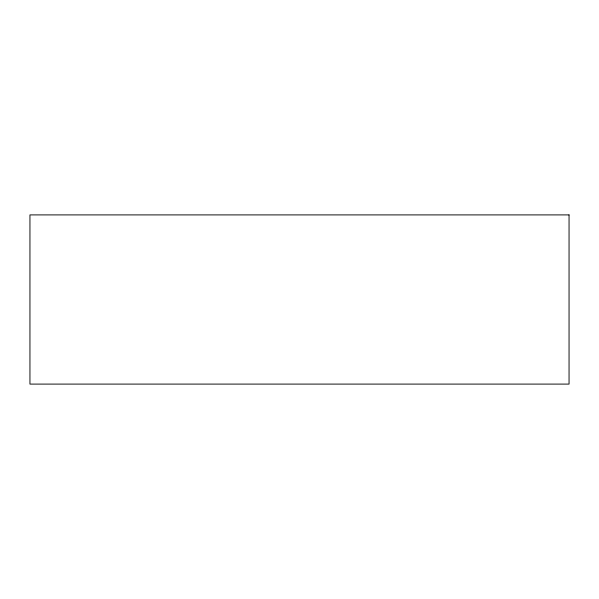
<?xml version="1.0" encoding="UTF-8"?>
<svg xmlns="http://www.w3.org/2000/svg" width="599" height="599" viewBox="0 0 599 599"><rect width="100%" height="100%" fill="white"/><g stroke="black" fill="none" stroke-linecap="round" stroke-linejoin="round"><path stroke-width="0.9" d="M569.05 214.906L29.95 214.906L29.95 384.094L569.05 384.094L569.05 214.906"/></g></svg>
